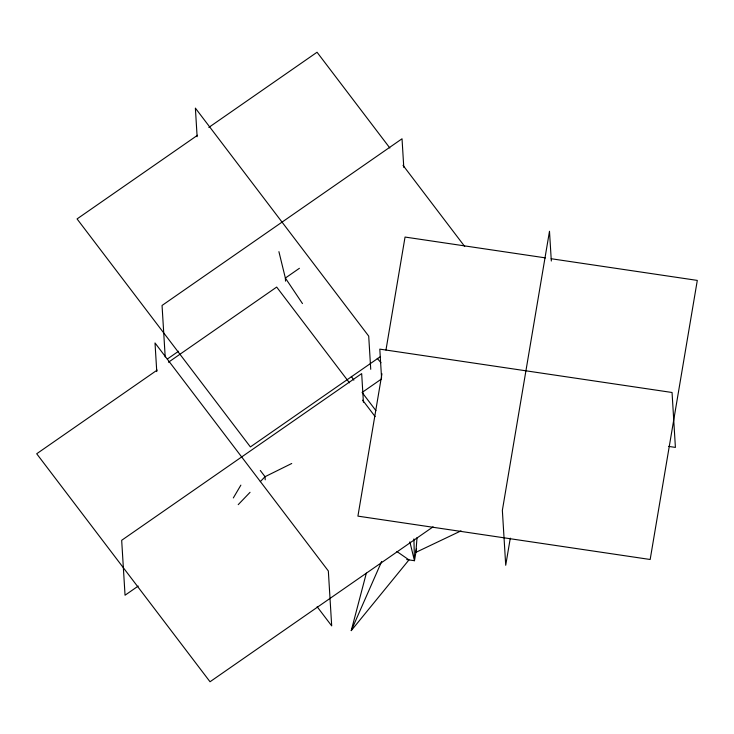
<?xml version="1.0" encoding="UTF-8"?>
<svg xmlns="http://www.w3.org/2000/svg" width="734" height="734" viewBox="0 0 734 734"><rect width="100%" height="100%" fill="white"/><g stroke="black" fill="none" stroke-linecap="round" stroke-linejoin="round"><path stroke-width="1.1" d="M417.031 537.609L415.884 552.353L461.025 530.865M381.955 373.771L357.917 516.13L650.168 559.491L697.3 280.406L551.17 258.726M385.965 350.035L405.049 237.054L545.509 257.891M416.545 548.472L414.471 560.712L406.7 559.556M510.295 538.15L505.717 565.272L502.359 510.35L549.491 231.265L551.317 261.02M396.92 551.537L408.976 559.895L351.256 630.607L366.358 573.107M351.256 630.607L381.662 561.464M233.32 497.946L240.871 485.137M238.211 504.653L250.046 492.321M260.304 481.632L265.029 476.705L291.737 463.493M197.529 135.258L77.061 218.925L250.395 446.923L380.267 356.715M208.823 127.413L317.051 52.242L389.846 148.002M167.288 359.073L178.582 351.228M299.408 268.295L285.361 278.048L285.544 281.15M157.159 370.092L36.7 453.759L210.025 681.758L433.069 526.847M168.453 362.247L276.681 287.077L349.476 382.836M381.515 378.973L362.101 392.451L375.918 410.627M138.221 586.071L125.046 595.219L121.679 540.297L361.669 373.615L363.413 402.223M668.619 446.4L675.408 447.41L672.05 392.488L379.799 349.127L381.552 377.735M377.258 358.357L380.955 362.724M403.021 165.324L464.723 246.496M362.651 400.168L375.129 416.582M260.295 470.476L265.029 476.705L265.222 479.807M317.134 606.724L331.695 625.882L328.337 570.96L155.012 342.962L156.764 371.569M302.481 303.582L285.361 278.048L278.911 251.661M351.32 376.377L353.852 380.157M409.856 541.875L414.471 560.712L413.912 538.939M403.783 167.38L402.03 138.781L162.049 305.463L165.196 356.953M370.734 369.303L368.707 336.117L195.382 108.118L197.125 136.726"/></g></svg>
